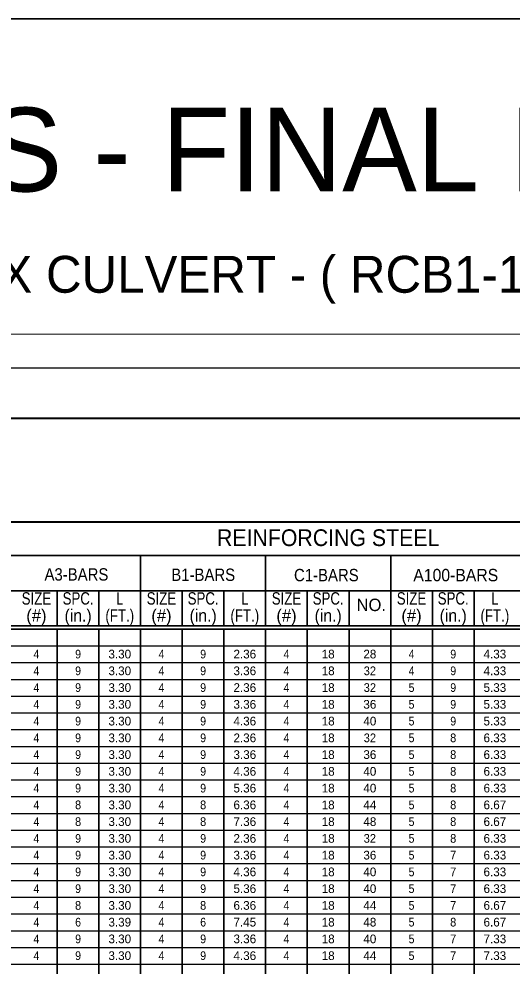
# Model space of a CAD drawing. Extents: x -55 to 315, y -59 to 225.
# Drawn here: x 98.8 to 172.4, y 84.2 to 225.5 of the extents above; entities that cross this region are included whole.
import ezdxf
from ezdxf.enums import TextEntityAlignment as Align

# ---------------------------------------------------------------- set-up
doc = ezdxf.new("R2010")
doc.units = 0
doc.header["$LTSCALE"] = 0.52
doc.layers.add('1', color=7, linetype='Continuous', lineweight=35)
doc.layers.add('60', color=7, linetype='Continuous', lineweight=25)
doc.layers.add('2', color=7, linetype='Continuous')

msp = doc.modelspace()

# ---------------------------------------------------------------- linework, layer by layer
at = {"layer": '1', "lineweight": 13}
msp.add_line((-50.0064, 178.4377), (309.9936, 178.4377), dxfattribs=at)
at = {"layer": '1', "lineweight": 40}
for p, q in [((-20.0064, 165.9377), (304.9936, 165.9377)), ((28.9194, 150.4485), (254.8811, 150.4485))]:
    msp.add_line(p, q, dxfattribs=at)
at = {"layer": '1'}
for p, q in [((116.9211, 134.9485), (116.9211, 145.4485)), ((135.5811, 134.9485), (135.5811, 145.4485)), ((154.2411, 134.9485), (154.2411, 145.4485)), ((60.9411, 140.1393), (254.8811, 140.1393)), ((104.4811, 134.9485), (104.4811, 140.1393)), ((110.7011, 134.9485), (110.7011, 140.1393)), ((123.1411, 134.9485), (123.1411, 140.1393)), ((129.3611, 134.9485), (129.3611, 140.1393)), ((141.8011, 134.9485), (141.8011, 140.1393)), ((148.0211, 134.9485), (148.0211, 140.1393)), ((160.4611, 134.9485), (160.4611, 140.1393)), ((166.6811, 134.9485), (166.6811, 140.1393)), ((-3.1814, 134.4485), (143.2752, 134.4485)), ((28.9194, 134.9485), (254.8811, 134.9485)), ((28.9194, 134.4485), (254.8811, 134.4485)), ((104.4811, -0.5515), (104.4811, 134.4485)), ((110.7011, -0.5515), (110.7011, 134.4485)), ((116.9211, -0.5515), (116.9211, 134.4485)), ((123.1411, -0.5515), (123.1411, 134.4485)), ((129.3611, -0.5515), (129.3611, 134.4485)), ((135.5811, -0.5515), (135.5811, 134.4485)), ((141.8011, -0.5515), (141.8011, 134.4485)), ((148.0211, -0.5515), (148.0211, 134.4485)), ((154.2411, -0.5515), (154.2411, 134.4485)), ((160.4611, -0.5515), (160.4611, 134.4485)), ((166.6811, -0.5515), (166.6811, 134.4485))]:
    msp.add_line(p, q, dxfattribs=at)
msp.add_lwpolyline([(-54.6806, -58.5657), (315.0286, -58.5657), (315.0286, 225.4868), (-54.6806, 225.4868)], close=True, dxfattribs=at)
at = {"layer": '1', "lineweight": 25}
msp.add_lwpolyline([(-35.0064, -46.5623), (-35.0064, 173.4377), (309.9936, 173.4377)], dxfattribs=at)
at = {"layer": '1'}
msp.add_lwpolyline([(28.9194, 145.4485), (60.9411, 145.4485), (228.8811, 145.4485)], dxfattribs=at)
at = {"layer": '60'}
for p, q in [((-3.1814, 131.9485), (254.8811, 131.9485)), ((15.4786, 129.4485), (254.8811, 129.4485)), ((-3.1814, 126.9485), (254.8811, 126.9485)), ((15.4786, 124.4485), (254.8811, 124.4485)), ((15.4786, 121.9485), (254.8811, 121.9485)), ((-3.1814, 119.4485), (254.8811, 119.4485)), ((15.4786, 116.9485), (254.8811, 116.9485)), ((15.4786, 114.4485), (254.8811, 114.4485)), ((15.4786, 111.9485), (254.8811, 111.9485)), ((15.4786, 109.4485), (254.8811, 109.4485)), ((15.4786, 106.9485), (254.8811, 106.9485)), ((-2.9839, 104.4485), (254.8811, 104.4485)), ((15.4786, 101.9485), (254.8811, 101.9485)), ((15.4786, 99.4485), (254.8811, 99.4485)), ((15.4786, 96.9485), (254.8811, 96.9485)), ((15.4786, 94.4485), (254.8811, 94.4485)), ((15.4786, 91.9485), (254.8811, 91.9485)), ((-3.1814, 89.4485), (254.8811, 89.4485)), ((15.4786, 86.9485), (254.8811, 86.9485)), ((15.4786, 84.4485), (254.8811, 84.4485))]:
    msp.add_line(p, q, dxfattribs=at)

# ---------------------------------------------------------------- texts
at = {"layer": '1'}
for s, height, p in [('1988/96 SPECS - FINAL ENGLISH', 12.5, (114.4782, 199.7435)), ('( p. 54A ) ONE CELL REINF. CONC. BOX CULVERT - ( RCB1-1B-00 ) -  FINAL ENGLISH ( 7/1/97 )', 5.5, (126.0952, 184.6352))]:
    msp.add_text(s, height=height, dxfattribs=at).set_placement(p, align=Align.CENTER)
at = {"layer": '2'}
for s, height, width, p in [('REINFORCING STEEL', 2.5, 0.95, (144.9107, 146.8352)), ('A3-BARS', 1.85, 0.9, (107.3415, 141.6777)), ('B1-BARS', 1.85, 0.9, (126.2619, 141.6285)), ('C1-BARS', 1.85, 0.9, (144.6382, 141.5802)), ('A100-BARS', 1.85, 0.95, (163.9553, 141.5793)), ('SIZE', 1.85, 0.8, (101.3707, 138.1002)), ('SPC.', 1.85, 0.8, (107.5902, 138.1002)), ('L', 1.85, 0.75, (113.8107, 138.1002)), ('SIZE', 1.85, 0.8, (120.0307, 138.1002)), ('SPC.', 1.85, 0.8, (126.2502, 138.1002)), ('L', 1.85, 0.75, (132.4707, 138.1002)), ('SIZE', 1.85, 0.8, (138.6907, 138.1002)), ('SPC.', 1.85, 0.8, (144.9102, 138.1002)), ('SIZE', 1.85, 0.8, (157.3507, 138.1002)), ('SPC.', 1.85, 0.8, (163.5702, 138.1002)), ('L', 1.85, 0.75, (169.7907, 138.1002)), ('(in.)', 1.85, 0.95, (107.5902, 135.5502)), ('(FT.)', 1.85, 0.8, (113.8098, 135.5502)), ('(in.)', 1.85, 0.95, (126.2502, 135.5502)), ('(FT.)', 1.85, 0.8, (132.4698, 135.5502)), ('(in.)', 1.85, 0.95, (144.9102, 135.5502)), ('(in.)', 1.85, 0.95, (163.5702, 135.5502)), ('(FT.)', 1.85, 0.8, (169.7898, 135.5502)), ('4', 1.3, 0.9, (101.3707, 130.0693)), ('9', 1.3, 0.9, (107.5915, 130.0693)), ('4', 1.3, 0.9, (120.0307, 130.0693)), ('9', 1.3, 0.9, (126.2515, 130.0693)), ('4', 1.3, 0.9, (138.6907, 130.0693)), ('4', 1.3, 0.9, (157.3507, 130.0693)), ('9', 1.3, 0.9, (163.5715, 130.0693)), ('4', 1.3, 0.9, (101.3707, 127.5693)), ('9', 1.3, 0.9, (107.5915, 127.5693)), ('4', 1.3, 0.9, (120.0307, 127.5693)), ('9', 1.3, 0.9, (126.2515, 127.5693)), ('4', 1.3, 0.9, (138.6907, 127.5693)), ('32', 1.3, 0.95, (151.1311, 127.5693)), ('4', 1.3, 0.9, (157.3507, 127.5693)), ('9', 1.3, 0.9, (163.5715, 127.5693)), ('4', 1.3, 0.9, (101.3707, 125.0693)), ('9', 1.3, 0.9, (107.5915, 125.0693)), ('4', 1.3, 0.9, (120.0307, 125.0693)), ('9', 1.3, 0.9, (126.2515, 125.0693)), ('4', 1.3, 0.9, (138.6907, 125.0693)), ('32', 1.3, 0.95, (151.1311, 125.0693)), ('5', 1.3, 0.9, (157.3507, 125.0693)), ('9', 1.3, 0.9, (163.5715, 125.0693)), ('4', 1.3, 0.9, (101.3707, 122.5693)), ('9', 1.3, 0.9, (107.5915, 122.5693)), ('4', 1.3, 0.9, (120.0307, 122.5693)), ('9', 1.3, 0.9, (126.2515, 122.5693)), ('4', 1.3, 0.9, (138.6907, 122.5693)), ('5', 1.3, 0.9, (157.3507, 122.5693)), ('9', 1.3, 0.9, (163.5715, 122.5693)), ('4', 1.3, 0.9, (101.3707, 120.0693)), ('9', 1.3, 0.9, (107.5915, 120.0693)), ('4', 1.3, 0.9, (120.0307, 120.0693)), ('9', 1.3, 0.9, (126.2515, 120.0693)), ('4', 1.3, 0.9, (138.6907, 120.0693)), ('5', 1.3, 0.9, (157.3507, 120.0693)), ('9', 1.3, 0.9, (163.5715, 120.0693)), ('4', 1.3, 0.9, (101.3707, 117.5693)), ('9', 1.3, 0.9, (107.5915, 117.5693)), ('4', 1.3, 0.9, (120.0307, 117.5693)), ('9', 1.3, 0.9, (126.2515, 117.5693)), ('4', 1.3, 0.9, (138.6907, 117.5693)), ('32', 1.3, 0.95, (151.1311, 117.5693)), ('5', 1.3, 0.9, (157.3507, 117.5693)), ('8', 1.3, 0.95, (163.5711, 117.5693)), ('4', 1.3, 0.9, (101.3707, 115.0693)), ('9', 1.3, 0.9, (107.5915, 115.0693)), ('4', 1.3, 0.9, (120.0307, 115.0693)), ('9', 1.3, 0.9, (126.2515, 115.0693)), ('4', 1.3, 0.9, (138.6907, 115.0693)), ('5', 1.3, 0.9, (157.3507, 115.0693)), ('8', 1.3, 0.95, (163.5711, 115.0693)), ('4', 1.3, 0.9, (101.3707, 112.5693)), ('9', 1.3, 0.9, (107.5915, 112.5693)), ('4', 1.3, 0.9, (120.0307, 112.5693)), ('9', 1.3, 0.9, (126.2515, 112.5693)), ('4', 1.3, 0.9, (138.6907, 112.5693)), ('5', 1.3, 0.9, (157.3507, 112.5693)), ('8', 1.3, 0.95, (163.5711, 112.5693)), ('4', 1.3, 0.9, (101.3707, 110.0693)), ('9', 1.3, 0.9, (107.5915, 110.0693)), ('4', 1.3, 0.9, (120.0307, 110.0693)), ('9', 1.3, 0.9, (126.2515, 110.0693)), ('4', 1.3, 0.9, (138.6907, 110.0693)), ('5', 1.3, 0.9, (157.3507, 110.0693)), ('8', 1.3, 0.95, (163.5711, 110.0693)), ('4', 1.3, 0.9, (101.3707, 107.5693)), ('8', 1.3, 0.95, (107.5911, 107.5693)), ('4', 1.3, 0.9, (120.0307, 107.5693)), ('8', 1.3, 0.95, (126.2511, 107.5693)), ('4', 1.3, 0.9, (138.6907, 107.5693)), ('5', 1.3, 0.9, (157.3507, 107.5693)), ('8', 1.3, 0.95, (163.5711, 107.5693)), ('4', 1.3, 0.9, (101.3707, 105.0693)), ('8', 1.3, 0.95, (107.5911, 105.0693)), ('4', 1.3, 0.9, (120.0307, 105.0693)), ('8', 1.3, 0.95, (126.2511, 105.0693)), ('4', 1.3, 0.9, (138.6907, 105.0693)), ('5', 1.3, 0.9, (157.3507, 105.0693)), ('8', 1.3, 0.95, (163.5711, 105.0693)), ('4', 1.3, 0.9, (101.3707, 102.5693)), ('9', 1.3, 0.9, (107.5915, 102.5693)), ('4', 1.3, 0.9, (120.0307, 102.5693)), ('9', 1.3, 0.9, (126.2515, 102.5693)), ('4', 1.3, 0.9, (138.6907, 102.5693)), ('32', 1.3, 0.95, (151.1311, 102.5693)), ('5', 1.3, 0.9, (157.3507, 102.5693)), ('8', 1.3, 0.95, (163.5711, 102.5693)), ('4', 1.3, 0.9, (101.3707, 100.0693)), ('9', 1.3, 0.9, (107.5915, 100.0693)), ('4', 1.3, 0.9, (120.0307, 100.0693)), ('9', 1.3, 0.9, (126.2515, 100.0693)), ('4', 1.3, 0.9, (138.6907, 100.0693)), ('5', 1.3, 0.9, (157.3507, 100.0693)), ('7', 1.3, 0.95, (163.5715, 100.0693)), ('4', 1.3, 0.9, (101.3707, 97.5693)), ('9', 1.3, 0.9, (107.5915, 97.5693)), ('4', 1.3, 0.9, (120.0307, 97.5693)), ('9', 1.3, 0.9, (126.2515, 97.5693)), ('4', 1.3, 0.9, (138.6907, 97.5693)), ('5', 1.3, 0.9, (157.3507, 97.5693)), ('7', 1.3, 0.95, (163.5715, 97.5693)), ('4', 1.3, 0.9, (101.3707, 95.0693)), ('9', 1.3, 0.9, (107.5915, 95.0693)), ('4', 1.3, 0.9, (120.0307, 95.0693)), ('9', 1.3, 0.9, (126.2515, 95.0693)), ('4', 1.3, 0.9, (138.6907, 95.0693)), ('5', 1.3, 0.9, (157.3507, 95.0693)), ('7', 1.3, 0.95, (163.5715, 95.0693)), ('4', 1.3, 0.9, (101.3707, 92.5693)), ('8', 1.3, 0.95, (107.5911, 92.5693)), ('4', 1.3, 0.9, (120.0307, 92.5693)), ('8', 1.3, 0.95, (126.2511, 92.5693)), ('4', 1.3, 0.9, (138.6907, 92.5693)), ('5', 1.3, 0.9, (157.3507, 92.5693)), ('7', 1.3, 0.95, (163.5715, 92.5693)), ('4', 1.3, 0.9, (101.3707, 90.0693)), ('6', 1.3, 0.9, (107.5907, 90.0693)), ('4', 1.3, 0.9, (120.0307, 90.0693)), ('6', 1.3, 0.9, (126.2507, 90.0693)), ('4', 1.3, 0.9, (138.6907, 90.0693)), ('5', 1.3, 0.9, (157.3507, 90.0693)), ('8', 1.3, 0.95, (163.5711, 90.0693)), ('4', 1.3, 0.9, (101.3707, 87.5693)), ('9', 1.3, 0.9, (107.5915, 87.5693)), ('4', 1.3, 0.9, (120.0307, 87.5693)), ('9', 1.3, 0.9, (126.2515, 87.5693)), ('4', 1.3, 0.9, (138.6907, 87.5693)), ('5', 1.3, 0.9, (157.3507, 87.5693)), ('7', 1.3, 0.95, (163.5715, 87.5693)), ('4', 1.3, 0.9, (101.3707, 85.0693)), ('9', 1.3, 0.9, (107.5915, 85.0693)), ('4', 1.3, 0.9, (120.0307, 85.0693)), ('9', 1.3, 0.9, (126.2515, 85.0693)), ('4', 1.3, 0.9, (138.6907, 85.0693)), ('5', 1.3, 0.9, (157.3507, 85.0693)), ('7', 1.3, 0.95, (163.5715, 85.0693))]:
    msp.add_text(s, height=height, dxfattribs=dict(at, width=width)).set_placement(p, align=Align.CENTER)
for s, height, p in [('NO.', 1.85, (151.3427, 137.136)), ('(#)', 1.85, (101.3707, 135.5502)), ('(#)', 1.85, (120.0307, 135.5502)), ('(#)', 1.85, (138.6907, 135.5502)), ('(#)', 1.85, (157.3507, 135.5502)), ('3.30', 1.3, (113.8111, 130.0693)), ('2.36', 1.3, (132.4715, 130.0693)), ('18', 1.3, (144.9111, 130.0693)), ('28', 1.3, (151.1311, 130.0693)), ('4.33', 1.3, (169.7907, 130.0693)), ('3.30', 1.3, (113.8111, 127.5693)), ('3.36', 1.3, (132.4715, 127.5693)), ('18', 1.3, (144.9111, 127.5693)), ('4.33', 1.3, (169.7907, 127.5693)), ('3.30', 1.3, (113.8111, 125.0693)), ('2.36', 1.3, (132.4715, 125.0693)), ('18', 1.3, (144.9111, 125.0693)), ('5.33', 1.3, (169.7907, 125.0693)), ('3.30', 1.3, (113.8111, 122.5693)), ('3.36', 1.3, (132.4715, 122.5693)), ('18', 1.3, (144.9111, 122.5693)), ('36', 1.3, (151.1315, 122.5693)), ('5.33', 1.3, (169.7907, 122.5693)), ('3.30', 1.3, (113.8111, 120.0693)), ('4.36', 1.3, (132.4715, 120.0693)), ('18', 1.3, (144.9111, 120.0693)), ('40', 1.3, (151.1311, 120.0693)), ('5.33', 1.3, (169.7907, 120.0693)), ('3.30', 1.3, (113.8111, 117.5693)), ('2.36', 1.3, (132.4715, 117.5693)), ('18', 1.3, (144.9111, 117.5693)), ('6.33', 1.3, (169.7907, 117.5693)), ('3.30', 1.3, (113.8111, 115.0693)), ('3.36', 1.3, (132.4715, 115.0693)), ('18', 1.3, (144.9111, 115.0693)), ('36', 1.3, (151.1315, 115.0693)), ('6.33', 1.3, (169.7907, 115.0693)), ('3.30', 1.3, (113.8111, 112.5693)), ('4.36', 1.3, (132.4715, 112.5693)), ('18', 1.3, (144.9111, 112.5693)), ('40', 1.3, (151.1311, 112.5693)), ('6.33', 1.3, (169.7907, 112.5693)), ('3.30', 1.3, (113.8111, 110.0693)), ('5.36', 1.3, (132.4715, 110.0693)), ('18', 1.3, (144.9111, 110.0693)), ('40', 1.3, (151.1311, 110.0693)), ('6.33', 1.3, (169.7907, 110.0693)), ('3.30', 1.3, (113.8111, 107.5693)), ('6.36', 1.3, (132.4715, 107.5693)), ('18', 1.3, (144.9111, 107.5693)), ('44', 1.3, (151.1315, 107.5693)), ('6.67', 1.3, (169.7907, 107.5693)), ('3.30', 1.3, (113.8111, 105.0693)), ('7.36', 1.3, (132.4715, 105.0693)), ('18', 1.3, (144.9111, 105.0693)), ('48', 1.3, (151.1311, 105.0693)), ('6.67', 1.3, (169.7907, 105.0693)), ('3.30', 1.3, (113.8111, 102.5693)), ('2.36', 1.3, (132.4715, 102.5693)), ('18', 1.3, (144.9111, 102.5693)), ('6.33', 1.3, (169.7907, 102.5693)), ('3.30', 1.3, (113.8111, 100.0693)), ('3.36', 1.3, (132.4715, 100.0693)), ('18', 1.3, (144.9111, 100.0693)), ('36', 1.3, (151.1315, 100.0693)), ('6.33', 1.3, (169.7907, 100.0693)), ('3.30', 1.3, (113.8111, 97.5693)), ('4.36', 1.3, (132.4715, 97.5693)), ('18', 1.3, (144.9111, 97.5693)), ('40', 1.3, (151.1311, 97.5693)), ('6.33', 1.3, (169.7907, 97.5693)), ('3.30', 1.3, (113.8111, 95.0693)), ('5.36', 1.3, (132.4715, 95.0693)), ('18', 1.3, (144.9111, 95.0693)), ('40', 1.3, (151.1311, 95.0693)), ('6.33', 1.3, (169.7907, 95.0693)), ('3.30', 1.3, (113.8111, 92.5693)), ('6.36', 1.3, (132.4715, 92.5693)), ('18', 1.3, (144.9111, 92.5693)), ('44', 1.3, (151.1315, 92.5693)), ('6.67', 1.3, (169.7907, 92.5693)), ('3.39', 1.3, (113.8107, 90.0693)), ('7.45', 1.3, (132.4715, 90.0693)), ('18', 1.3, (144.9111, 90.0693)), ('48', 1.3, (151.1311, 90.0693)), ('6.67', 1.3, (169.7907, 90.0693)), ('3.30', 1.3, (113.8111, 87.5693)), ('3.36', 1.3, (132.4715, 87.5693)), ('18', 1.3, (144.9111, 87.5693)), ('40', 1.3, (151.1311, 87.5693)), ('7.33', 1.3, (169.7907, 87.5693)), ('3.30', 1.3, (113.8111, 85.0693)), ('4.36', 1.3, (132.4715, 85.0693)), ('18', 1.3, (144.9111, 85.0693)), ('44', 1.3, (151.1315, 85.0693)), ('7.33', 1.3, (169.7907, 85.0693))]:
    msp.add_text(s, height=height, dxfattribs=at).set_placement(p, align=Align.CENTER)

doc.saveas('drawing.dxf')
